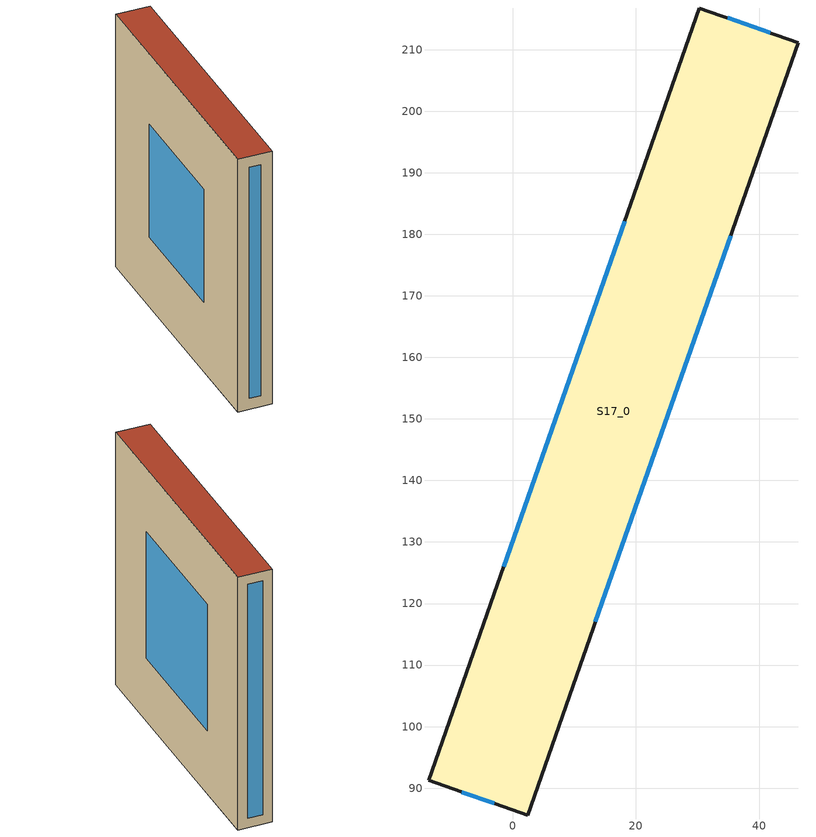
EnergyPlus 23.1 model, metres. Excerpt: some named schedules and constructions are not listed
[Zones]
S17_0
 floor ground (S17_0:f3UnderGroundSlabCF): -13.67,91.26 30.32,216.77 46.36,211.15 2.38,85.64 z-40.79
 wall outside (90.1-2019 Nonresidential CZ 0 Exterior Wall (Mass)): 46.36,211.15 30.32,216.77 -13.67,91.26 2.38,85.64 46.36,211.15 z-40.79:92.21
 window (90.1-2019 Nonresidential CZ 0 Glazing (Operable)): 41.8,212.75 34.88,215.18 z-35.96:87.37; -8.28,89.37 -3.01,87.52 z-35.08:86.5; 18.16,182.08 -1.51,125.95 z-4.03:55.45; 13.37,117.01 35.37,179.77 z-7.54:58.96
 roof outside (90.1-2019 Nonresidential CZ 0 Exterior Roof (Mass)): 30.32,216.77 -13.67,91.26 2.38,85.64 46.36,211.15 z92.21
[Schedule:Day:Hourly]
e51780fd-68b9-485c-b53b-41d4aa329173: Fraction, 1, 1, 1, 1, 1, 1, 1, 1, 0, 0, 0, 1, 1, 1, 1, 1, 1, 1, 0, 0, 0, 0, 0, 0
4f585860-18b9-4ac7-aa09-0524684b216c: Fraction, 0, 0, 0, 0, 0, 0, 0, 0, 0, 0, 1, 1, 1, 1, 1, 1, 1, 1, 0, 0, 0, 0, 0, 0
657eb751-9b13-44ce-9e96-2a48266ff616: Fraction, 0, 0, 0, 0, 0, 0, 0, 0, 0, 0, 0, 0, 1, 1, 1, 1, 1, 1, 0, 0, 0, 0, 0, 0
674b4eaa-2aa8-4d6a-957b-2815946675b6: Fraction, 0, 0, 0, 1, 1, 1, 1, 1, 0, 0, 1, 1, 1, 1, 1, 1, 1, 0, 0, 0, 0, 0, 0, 0
88dae2dc-b2b6-483f-aad9-57490e7ec9bf: Fraction, 0, 1, 1, 1, 1, 1, 1, 0, 0, 0, 1, 1, 1, 1, 1, 1, 1, 1, 0, 0, 0, 0, 0, 0
84ccb1a8-6ff8-454e-a66c-c8c71aed1be8: Fraction, 0, 0, 0, 0, 0, 0, 0, 0, 1, 1, 1, 1, 1, 1, 1, 1, 1, 0, 0, 0, 0, 0, 0, 0
9c0c3f4b-d4a6-4dee-9c4d-c9b7b78d7c47: Fraction, 0, 0, 0, 0, 0, 0, 0, 0, 0, 0, 1, 0, 0, 1, 1, 1, 1, 1, 1, 0, 0, 0, 0, 0
6896cc22-7d9c-40a6-8f16-9a0ea75945f6: Fraction, 0, 0, 0, 1, 1, 0, 0, 0, 0, 1, 1, 1, 1, 0, 0, 0, 0, 0, 0, 0, 0, 0, 1, 0
62ef4096-a4e5-444d-bcbb-7f82a5c35e1a: Fraction, 0, 1, 1, 1, 1, 0, 1, 1, 0, 0, 0, 0, 1, 1, 1, 1, 1, 1, 1, 0, 0, 0, 0, 0
2f7a5285-7309-4b83-95e1-5d5cfa6285ab: Fraction, 0, 1, 0, 0, 1, 0, 1, 0, 0, 1, 1, 1, 1, 1, 1, 1, 1, 1, 1, 1, 0, 0, 0, 0
d2f2f440-4eff-4442-9606-db8f940ce1ef: Fraction, 0, 0, 0, 0, 0, 0, 0, 0, 0, 1, 1, 1, 1, 1, 1, 1, 1, 1, 1, 1, 1, 0, 0, 0
a30d819a-71b9-42c9-8859-ec36a8cf5ef9: Fraction, 0, 0, 0, 0, 0, 0, 0, 0, 1, 1, 1, 1, 1, 1, 1, 1, 1, 1, 1, 1, 1, 0, 0, 0
14c777df-a2c5-4c2f-bb9e-070d2fbe33cf: Fraction, 0, 0, 0, 0, 0, 0, 0, 1, 0, 1, 0, 0, 1, 1, 1, 0, 0, 1, 0, 0, 0, 0, 0, 0
660652b9-3721-4b41-99dc-b03b67c93e71: Fraction, 0, 0, 0, 1, 1, 1, 1, 0, 0, 0, 0, 1, 1, 1, 1, 1, 1, 0, 0, 0, 0, 0, 0, 0
3b91de32-229d-44a8-aa6d-28e4ecfa2c41: Fraction, 0, 1, 0, 0, 0, 0, 0, 0, 0, 1, 1, 1, 1, 1, 1, 1, 1, 1, 1, 0, 1, 0, 0, 0
c4d38773-d9ac-4b7a-ab6d-3e1d3619054b: Fraction, 0, 0, 0, 0, 0, 0, 0, 0, 0, 0, 0, 1, 1, 1, 1, 1, 1, 0, 1, 1, 1, 1, 1, 0
3da5c000-3493-4a5d-90ba-b15c4c908312: Fraction, 0, 1, 1, 0, 1, 0, 0, 1, 0, 0, 0, 1, 1, 1, 0, 0, 1, 0, 0, 1, 1, 1, 1, 0
4485477b-6b4d-4f2f-af3b-db664b62b9fd: Fraction, 1, 1, 1, 1, 1, 1, 1, 1, 0, 0, 0, 1, 1, 1, 1, 1, 1, 1, 0, 0, 0, 0, 1, 1
243a0351-07d0-4e53-9c2b-3f13525cdd30: Fraction, 0, 1, 0, 0, 1, 1, 1, 1, 0, 0, 1, 1, 1, 0, 0, 0, 0, 1, 0, 1, 1, 0, 1, 1
ad7e3b5e-c18f-4ffb-95a0-f826f2483b09: Fraction, 1, 1, 1, 1, 0, 0, 0, 0, 0, 0, 0, 1, 1, 0, 1, 1, 1, 1, 1, 0, 0, 0, 0, 0
28ec533d-432d-49b4-978b-de4e0cbf42eb: Fraction, 0, 0, 0, 0, 1, 1, 1, 1, 1, 0, 1, 1, 1, 0, 1, 1, 1, 0, 0, 0, 0, 0, 0, 0
ba25d5d5-5386-42b3-a132-874a2e86e97f: Fraction, 0, 1, 1, 1, 1, 1, 1, 1, 0, 0, 0, 1, 1, 1, 1, 1, 0, 0, 0, 0, 0, 0, 0, 0
ad21c7c2-1df8-489a-94d8-c8b1ac079d80: Fraction, 0, 0, 0, 0, 0, 0, 0, 0, 0, 0, 0, 1, 1, 0, 1, 1, 1, 1, 0, 0, 0, 0, 0, 0
7ca5b782-b2c2-4ebd-9b04-9f59a634770c: Fraction, 0, 0, 0, 0, 0, 0, 0, 0, 0, 1, 0, 1, 1, 1, 1, 1, 1, 1, 0, 0, 0, 0, 0, 0
c7d08f1d-b857-4d15-bfd6-e455226b22ad: Fraction, 0, 0, 0, 0, 0, 0, 0, 0, 0, 0, 1, 1, 1, 0, 1, 1, 1, 1, 0, 0, 0, 0, 0, 0
460d9812-1e10-4f3f-bbaf-33d8d5a661d0: Fraction, 0, 0, 0, 0, 0, 0, 1, 1, 1, 0, 1, 0, 0, 0, 0, 0, 0, 0, 0, 1, 0, 0, 0, 0
ef5c960d-f105-439e-8330-a7b7c658db9c: Fraction, 1, 0, 0, 0, 1, 0, 0, 0, 0, 0, 1, 1, 0, 1, 1, 1, 1, 0, 0, 0, 0, 0, 0, 0
e26bd28e-f679-40df-93e8-6b434ca271d5: Fraction, 0, 0, 0, 0, 0, 0, 0, 0, 0, 1, 1, 1, 0, 0, 1, 1, 1, 1, 0, 0, 0, 0, 0, 0
a4e0b79d-80da-4a7b-8d59-48567f5602fe: Fraction, 0, 0, 0, 0, 0, 0, 0, 0, 0, 1, 1, 1, 1, 1, 1, 1, 1, 1, 1, 0, 0, 0, 0, 0
7ea5de64-d697-454c-a98f-be79bc611366: Fraction, 0, 0, 0, 0, 0, 0, 0, 0, 0, 1, 1, 1, 0, 0, 1, 1, 1, 0, 0, 0, 0, 0, 0, 0
a53ca86f-7009-49da-825f-5cb0102909fa: Fraction, 0, 0, 0, 0, 1, 0, 0, 0, 0, 0, 1, 1, 1, 1, 1, 1, 1, 1, 0, 0, 0, 0, 1, 0
26cfb7eb-76ab-47bc-aa42-0c9ff96b8a4d: Fraction, 0, 1, 1, 1, 1, 1, 1, 0, 0, 0, 1, 1, 1, 0, 0, 0, 0, 0, 1, 1, 1, 1, 1, 1
425ba9f7-c8d1-4060-ac42-2211b0350688: Fraction, 1, 1, 1, 1, 1, 1, 0, 0, 0, 0, 1, 1, 1, 0, 1, 1, 1, 1, 0, 0, 0, 0, 0, 0
49835cdc-4148-4331-bee0-f7c8662ee433: Fraction, 0, 1, 1, 1, 1, 1, 1, 1, 0, 0, 0, 0, 0, 0, 1, 1, 0, 0, 0, 0, 0, 0, 0, 0
11256a9a-c2b2-4ac5-b30d-246abc56750b: Fraction, 1, 0, 1, 1, 1, 1, 1, 1, 0, 0, 1, 1, 1, 1, 1, 1, 1, 1, 1, 1, 1, 1, 1, 1
5109f2aa-8969-47a7-9f32-6cc3f5138566: Fraction, 1, 1, 1, 1, 1, 1, 1, 1, 1, 1, 0, 0, 1, 0, 0, 0, 0, 0, 0, 0, 0, 0, 0, 1
56ad522b-182b-490b-9b25-f45cb2f8a837: Fraction, 1, 1, 1, 1, 1, 1, 1, 1, 0, 0, 0, 0, 0, 0, 1, 1, 0, 0, 0, 0, 1, 0, 0, 1
16d47b23-c498-49ed-9a5f-c29565e037f6: Fraction, 1, 1, 1, 1, 1, 1, 1, 1, 0, 0, 0, 0, 0, 0, 1, 1, 0, 0, 0, 0, 0, 0, 0, 0
0131145e-e660-43d2-bbe1-57789cf025ac: Fraction, 0, 1, 0, 1, 1, 1, 1, 1, 0, 0, 0, 1, 1, 1, 0, 0, 0, 0, 0, 0, 0, 0, 0, 0
9288f4fb-3710-4ef5-b1e0-d82ae9ef9568: Fraction, 0, 1, 1, 1, 1, 1, 1, 1, 1, 0, 0, 1, 1, 1, 1, 1, 1, 0, 0, 0, 0, 0, 0, 0
13a9b8c3-8a91-4b57-aaae-bc0171401b73: Fraction, 0, 0, 0, 1, 1, 1, 1, 1, 0, 0, 0, 1, 1, 1, 1, 1, 1, 1, 1, 0, 0, 0, 0, 0
a1009dd8-b065-4024-9c5c-a666e5a5dde4: Fraction, 0, 0, 0, 1, 1, 1, 1, 1, 0, 0, 1, 1, 1, 0, 1, 1, 1, 0, 1, 1, 1, 1, 1, 1
d2cb975e-019b-47da-baad-3492641b1a29: Fraction, 1, 0, 1, 1, 1, 1, 1, 1, 0, 0, 0, 0, 1, 0, 1, 0, 0, 0, 0, 0, 0, 0, 0, 0
f4e80c03-37c0-4f65-acb0-42164b2fc30b: Fraction, 0, 0, 0, 0, 0, 0, 0, 0, 0, 0, 0, 0, 0, 1, 1, 1, 0, 0, 0, 0, 0, 0, 0, 0
c70578a4-4172-476c-b90b-dbb9edc7dbdc: Fraction, 0, 0, 0, 0, 1, 0, 0, 0, 0, 0, 0, 1, 1, 1, 1, 1, 1, 0, 0, 0, 0, 0, 0, 0
a4d70ece-0924-45f6-b91d-eefd13a1c80d: Fraction, 0, 0, 0, 0, 1, 0, 0, 0, 0, 1, 1, 0, 0, 1, 1, 1, 1, 1, 1, 1, 1, 1, 1, 1
f782a7c3-4e24-47b9-8f29-5344f282bd47: Fraction, 1, 1, 1, 1, 1, 1, 1, 1, 1, 0, 0, 1, 0, 1, 1, 1, 1, 1, 1, 0, 0, 0, 0, 1
4aae5b26-c82e-4dd8-afd6-79a1854a4c24: Fraction, 1, 1, 1, 1, 1, 1, 1, 1, 0, 0, 0, 0, 0, 0, 1, 1, 1, 0, 0, 0, 0, 0, 0, 0
2845129c-7200-44b2-9073-178af05f6f7c: Fraction, 0, 0, 1, 0, 0, 0, 0, 1, 0, 0, 0, 0, 0, 1, 1, 1, 1, 0, 0, 0, 0, 0, 1, 0
11dd7ce0-b4ae-4092-b44f-28a39006776f: Fraction, 0, 0, 1, 1, 1, 1, 1, 1, 0, 0, 0, 1, 1, 1, 1, 1, 1, 1, 0, 0, 0, 0, 0, 0
59cdf5f3-626f-4c03-8f86-27c54c15e6bc: Fraction, 0, 0, 1, 1, 1, 1, 1, 1, 0, 0, 1, 1, 1, 1, 1, 1, 1, 1, 1, 0, 0, 0, 0, 0
f7b1d11e-415e-40ca-a212-de9acd9689d6: Fraction, 0, 0, 1, 1, 1, 1, 1, 1, 0, 1, 1, 1, 1, 1, 1, 1, 1, 1, 0, 0, 0, 0, 0, 0
3dd9e6cd-de7c-4632-8e09-4da419557454: Fraction, 0, 0, 1, 1, 1, 1, 1, 1, 0, 0, 1, 1, 1, 1, 1, 1, 1, 1, 0, 0, 0, 0, 0, 0
6cf8b87a-2efc-4c8b-846c-dbd84e0dfbf2: Fraction, 0, 0, 1, 1, 1, 1, 1, 1, 0, 1, 0, 1, 1, 1, 1, 1, 1, 1, 0, 0, 0, 0, 0, 0
64cbd1fc-1db1-4998-8b02-a684e0690a59: Fraction, 0, 0, 0, 0, 0, 0, 0, 0, 0, 0, 0, 1, 1, 1, 1, 1, 1, 1, 0, 0, 0, 0, 0, 0
973136e5-7eaf-48f7-b915-6c9a37701442: Fraction, 0, 0, 0, 0, 0, 0, 0, 0, 0, 1, 1, 1, 1, 1, 1, 1, 1, 0, 0, 0, 0, 0, 0, 0
e4a2ab30-1faa-4ef8-825b-335844a9c8b1: Fraction, 0, 1, 1, 1, 1, 1, 1, 1, 1, 1, 1, 1, 0, 0, 0, 1, 1, 0, 0, 0, 0, 0, 0, 0
382cd65b-8ca2-4f2f-ae42-58c248ed6a25: Fraction, 0, 1, 0, 1, 1, 1, 1, 1, 1, 0, 0, 0, 1, 1, 1, 1, 1, 0, 0, 0, 0, 0, 0, 1
4f1fe2c2-a220-4c87-91ab-9887e1e74f2c: Fraction, 0, 0, 0, 1, 1, 1, 0, 1, 0, 0, 0, 1, 0, 0, 0, 0, 0, 0, 0, 0, 0, 0, 0, 0
404c002d-f548-4d23-86b3-a2114c99788d: Fraction, 1, 1, 1, 1, 1, 1, 1, 1, 0, 0, 0, 1, 1, 0, 0, 0, 0, 0, 0, 0, 0, 0, 0, 0
2b6407cb-7b23-4944-b2f8-6b6add0085de: Fraction, 0, 0, 0, 0, 0, 0, 1, 1, 0, 0, 0, 0, 1, 1, 1, 0, 0, 0, 0, 0, 0, 0, 0, 0
7bdb7382-c11b-47d1-a991-071ec3c919f0: Fraction, 0, 0, 1, 1, 1, 1, 1, 1, 0, 0, 0, 0, 1, 1, 1, 1, 0, 0, 0, 0, 0, 0, 0, 0
109da854-8c3a-4e1c-8ab1-9de36e825529: Fraction, 0, 0, 0, 1, 1, 1, 0, 0, 0, 0, 0, 1, 1, 1, 1, 1, 1, 1, 0, 0, 0, 0, 0, 0
46637283-3775-4203-899c-fd808efceca8: Fraction, 0, 0, 0, 1, 1, 1, 0, 0, 0, 0, 1, 1, 1, 1, 1, 1, 1, 1, 1, 0, 0, 0, 0, 0
8c4d05c7-5cf0-4f0c-81c6-a955a40e5b32: Fraction, 0, 0, 0, 0, 0, 1, 1, 0, 0, 0, 0, 0, 0, 0, 0, 0, 0, 0, 0, 0, 0, 0, 0, 0
dbd2f23c-5e40-44eb-aa9c-d96a30dcd641: Fraction, 0, 0, 0, 0, 0, 0, 0, 0, 0, 0, 0, 0, 1, 0, 1, 1, 1, 1, 0, 0, 0, 0, 0, 0
b4717505-3080-4605-921e-3500b5537a68: Fraction, 0, 0, 0, 0, 0, 1, 1, 1, 0, 0, 0, 1, 1, 1, 1, 1, 0, 0, 0, 0, 0, 0, 0, 0
26ddad88-262f-4052-b9cd-acf6b78effdf: Fraction, 0, 0, 0, 0, 0, 0, 0, 0, 0, 1, 0, 1, 1, 1, 0, 1, 0, 0, 0, 0, 0, 0, 0, 0
cd6e4dc1-4d21-4f61-a705-2eb9fba18fde: Fraction, 0, 0, 0, 0, 1, 0, 1, 0, 0, 0, 1, 1, 1, 0, 1, 1, 1, 0, 0, 0, 1, 1, 1, 1
125c1e64-bc49-4757-8d04-a9078fa8e63b: Fraction, 1, 1, 0, 0, 1, 1, 1, 1, 0, 0, 0, 0, 0, 0, 0, 0, 0, 0, 0, 0, 0, 0, 0, 0
0a2793f6-6b94-45ca-8b08-dc81659b7e8e: Fraction, 0, 0, 0, 0, 0, 1, 0, 1, 0, 0, 0, 1, 1, 1, 1, 1, 0, 0, 0, 1, 1, 1, 1, 1
a433db04-20cc-4a49-86f1-28c7bb3e9b04: Fraction, 1, 1, 1, 0, 0, 1, 1, 1, 0, 0, 0, 0, 0, 0, 0, 0, 0, 0, 0, 0, 0, 0, 0, 0
c630dff6-8833-44c4-9bfd-c1adf9463294: Fraction, 0, 0, 0, 0, 1, 0, 1, 1, 1, 0, 0, 0, 1, 0, 0, 0, 0, 0, 0, 0, 0, 0, 0, 0
9304811f-a323-4f46-bbf5-8ed91a1e0ed5: Fraction, 0, 0, 0, 1, 0, 0, 0, 0, 0, 0, 0, 1, 1, 0, 1, 1, 0, 1, 0, 0, 0, 0, 0, 0
26efab8f-71d1-49ac-8e6d-80e545446edc: Fraction, 0, 0, 0, 0, 0, 0, 0, 0, 0, 0, 0, 1, 1, 0, 0, 0, 0, 0, 0, 0, 0, 0, 0, 1
2763e292-c780-4388-9eb1-5602e8280f79: Fraction, 1, 0, 1, 1, 1, 1, 1, 1, 0, 0, 0, 1, 1, 1, 1, 1, 0, 0, 0, 0, 0, 0, 0, 0
04d9b4cc-3361-45ed-a605-d6ad5f25c658: Fraction, 0, 1, 1, 1, 1, 1, 1, 1, 0, 0, 1, 0, 0, 0, 1, 0, 0, 0, 0, 0, 1, 1, 1, 1
96573092-6b43-42e0-a5c7-47cef951f330: Fraction, 1, 1, 1, 0, 1, 0, 0, 0, 0, 0, 0, 0, 1, 1, 1, 1, 0, 1, 0, 0, 0, 0, 0, 0
838c61b4-e72b-4a26-b894-5ca9a22fec98: Fraction, 0, 0, 0, 0, 0, 0, 1, 1, 0, 0, 0, 1, 1, 0, 0, 0, 0, 0, 0, 0, 0, 0, 0, 0
f44c7d43-eb63-4cbe-8a9a-e6e9b300dd86: Fraction, 0, 1, 1, 1, 1, 1, 0, 1, 1, 1, 1, 0, 0, 0, 0, 0, 0, 0, 0, 0, 0, 0, 0, 0
4ffb8b96-8488-4462-97e4-fcb9d6916c09: Fraction, 0, 0, 0, 1, 0, 1, 1, 0, 0, 0, 0, 1, 0, 1, 1, 1, 1, 1, 1, 0, 0, 0, 0, 0
[Schedule:Week:Daily]
CoolAvail_S17_0_22: 84ccb1a8-6ff8-454e-a66c-c8c71aed1be8, 9c0c3f4b-d4a6-4dee-9c4d-c9b7b78d7c47, 6896cc22-7d9c-40a6-8f16-9a0ea75945f6, 62ef4096-a4e5-444d-bcbb-7f82a5c35e1a, 2f7a5285-7309-4b83-95e1-5d5cfa6285ab, d2f2f440-4eff-4442-9606-db8f940ce1ef, a30d819a-71b9-42c9-8859-ec36a8cf5ef9, 84ccb1a8-6ff8-454e-a66c-c8c71aed1be8, 84ccb1a8-6ff8-454e-a66c-c8c71aed1be8, 84ccb1a8-6ff8-454e-a66c-c8c71aed1be8, 84ccb1a8-6ff8-454e-a66c-c8c71aed1be8, 84ccb1a8-6ff8-454e-a66c-c8c71aed1be8
CoolAvail_S17_0_23: 14c777df-a2c5-4c2f-bb9e-070d2fbe33cf, 660652b9-3721-4b41-99dc-b03b67c93e71, 3b91de32-229d-44a8-aa6d-28e4ecfa2c41, c4d38773-d9ac-4b7a-ab6d-3e1d3619054b, 3da5c000-3493-4a5d-90ba-b15c4c908312, 4485477b-6b4d-4f2f-af3b-db664b62b9fd, 243a0351-07d0-4e53-9c2b-3f13525cdd30, 14c777df-a2c5-4c2f-bb9e-070d2fbe33cf, 14c777df-a2c5-4c2f-bb9e-070d2fbe33cf, 14c777df-a2c5-4c2f-bb9e-070d2fbe33cf, 14c777df-a2c5-4c2f-bb9e-070d2fbe33cf, 14c777df-a2c5-4c2f-bb9e-070d2fbe33cf
CoolAvail_S17_0_24: ad7e3b5e-c18f-4ffb-95a0-f826f2483b09, 28ec533d-432d-49b4-978b-de4e0cbf42eb, ba25d5d5-5386-42b3-a132-874a2e86e97f, ad21c7c2-1df8-489a-94d8-c8b1ac079d80, 7ca5b782-b2c2-4ebd-9b04-9f59a634770c, c7d08f1d-b857-4d15-bfd6-e455226b22ad, 460d9812-1e10-4f3f-bbaf-33d8d5a661d0, ad7e3b5e-c18f-4ffb-95a0-f826f2483b09, ad7e3b5e-c18f-4ffb-95a0-f826f2483b09, ad7e3b5e-c18f-4ffb-95a0-f826f2483b09, ad7e3b5e-c18f-4ffb-95a0-f826f2483b09, ad7e3b5e-c18f-4ffb-95a0-f826f2483b09
CoolAvail_S17_0_25: ef5c960d-f105-439e-8330-a7b7c658db9c, e26bd28e-f679-40df-93e8-6b434ca271d5, a4e0b79d-80da-4a7b-8d59-48567f5602fe, 7ea5de64-d697-454c-a98f-be79bc611366, a53ca86f-7009-49da-825f-5cb0102909fa, 26cfb7eb-76ab-47bc-aa42-0c9ff96b8a4d, 425ba9f7-c8d1-4060-ac42-2211b0350688, ef5c960d-f105-439e-8330-a7b7c658db9c, ef5c960d-f105-439e-8330-a7b7c658db9c, ef5c960d-f105-439e-8330-a7b7c658db9c, ef5c960d-f105-439e-8330-a7b7c658db9c, ef5c960d-f105-439e-8330-a7b7c658db9c
CoolAvail_S17_0_26: 49835cdc-4148-4331-bee0-f7c8662ee433, 11256a9a-c2b2-4ac5-b30d-246abc56750b, 5109f2aa-8969-47a7-9f32-6cc3f5138566, 56ad522b-182b-490b-9b25-f45cb2f8a837, 16d47b23-c498-49ed-9a5f-c29565e037f6, 0131145e-e660-43d2-bbe1-57789cf025ac, 9288f4fb-3710-4ef5-b1e0-d82ae9ef9568, 49835cdc-4148-4331-bee0-f7c8662ee433, 49835cdc-4148-4331-bee0-f7c8662ee433, 49835cdc-4148-4331-bee0-f7c8662ee433, 49835cdc-4148-4331-bee0-f7c8662ee433, 49835cdc-4148-4331-bee0-f7c8662ee433
CoolAvail_S17_0_27: 13a9b8c3-8a91-4b57-aaae-bc0171401b73, a1009dd8-b065-4024-9c5c-a666e5a5dde4, d2cb975e-019b-47da-baad-3492641b1a29, f4e80c03-37c0-4f65-acb0-42164b2fc30b, c70578a4-4172-476c-b90b-dbb9edc7dbdc, a4d70ece-0924-45f6-b91d-eefd13a1c80d, f782a7c3-4e24-47b9-8f29-5344f282bd47, 13a9b8c3-8a91-4b57-aaae-bc0171401b73, 13a9b8c3-8a91-4b57-aaae-bc0171401b73, 13a9b8c3-8a91-4b57-aaae-bc0171401b73, 13a9b8c3-8a91-4b57-aaae-bc0171401b73, 13a9b8c3-8a91-4b57-aaae-bc0171401b73
CoolAvail_S17_0_28: 4aae5b26-c82e-4dd8-afd6-79a1854a4c24, 2845129c-7200-44b2-9073-178af05f6f7c, 11dd7ce0-b4ae-4092-b44f-28a39006776f, 59cdf5f3-626f-4c03-8f86-27c54c15e6bc, 4f585860-18b9-4ac7-aa09-0524684b216c, f7b1d11e-415e-40ca-a212-de9acd9689d6, 674b4eaa-2aa8-4d6a-957b-2815946675b6, 4aae5b26-c82e-4dd8-afd6-79a1854a4c24, 4aae5b26-c82e-4dd8-afd6-79a1854a4c24, 4aae5b26-c82e-4dd8-afd6-79a1854a4c24, 4aae5b26-c82e-4dd8-afd6-79a1854a4c24, 4aae5b26-c82e-4dd8-afd6-79a1854a4c24
CoolAvail_S17_0_29: 3dd9e6cd-de7c-4632-8e09-4da419557454, 6cf8b87a-2efc-4c8b-846c-dbd84e0dfbf2, 64cbd1fc-1db1-4998-8b02-a684e0690a59, 973136e5-7eaf-48f7-b915-6c9a37701442, 4f585860-18b9-4ac7-aa09-0524684b216c, 4f585860-18b9-4ac7-aa09-0524684b216c, e4a2ab30-1faa-4ef8-825b-335844a9c8b1, 3dd9e6cd-de7c-4632-8e09-4da419557454, 3dd9e6cd-de7c-4632-8e09-4da419557454, 3dd9e6cd-de7c-4632-8e09-4da419557454, 3dd9e6cd-de7c-4632-8e09-4da419557454, 3dd9e6cd-de7c-4632-8e09-4da419557454
CoolAvail_S17_0_30: 382cd65b-8ca2-4f2f-ae42-58c248ed6a25, e51780fd-68b9-485c-b53b-41d4aa329173, 4f1fe2c2-a220-4c87-91ab-9887e1e74f2c, 404c002d-f548-4d23-86b3-a2114c99788d, 2b6407cb-7b23-4944-b2f8-6b6add0085de, 7bdb7382-c11b-47d1-a991-071ec3c919f0, 109da854-8c3a-4e1c-8ab1-9de36e825529, 382cd65b-8ca2-4f2f-ae42-58c248ed6a25, 382cd65b-8ca2-4f2f-ae42-58c248ed6a25, 382cd65b-8ca2-4f2f-ae42-58c248ed6a25, 382cd65b-8ca2-4f2f-ae42-58c248ed6a25, 382cd65b-8ca2-4f2f-ae42-58c248ed6a25
CoolAvail_S17_0_31: 46637283-3775-4203-899c-fd808efceca8, 657eb751-9b13-44ce-9e96-2a48266ff616, 64cbd1fc-1db1-4998-8b02-a684e0690a59, 8c4d05c7-5cf0-4f0c-81c6-a955a40e5b32, dbd2f23c-5e40-44eb-aa9c-d96a30dcd641, b4717505-3080-4605-921e-3500b5537a68, 26ddad88-262f-4052-b9cd-acf6b78effdf, 46637283-3775-4203-899c-fd808efceca8, 46637283-3775-4203-899c-fd808efceca8, 46637283-3775-4203-899c-fd808efceca8, 46637283-3775-4203-899c-fd808efceca8, 46637283-3775-4203-899c-fd808efceca8
CoolAvail_S17_0_32: cd6e4dc1-4d21-4f61-a705-2eb9fba18fde, 125c1e64-bc49-4757-8d04-a9078fa8e63b, 0a2793f6-6b94-45ca-8b08-dc81659b7e8e, a433db04-20cc-4a49-86f1-28c7bb3e9b04, c630dff6-8833-44c4-9bfd-c1adf9463294, 9304811f-a323-4f46-bbf5-8ed91a1e0ed5, 26efab8f-71d1-49ac-8e6d-80e545446edc, cd6e4dc1-4d21-4f61-a705-2eb9fba18fde, cd6e4dc1-4d21-4f61-a705-2eb9fba18fde, cd6e4dc1-4d21-4f61-a705-2eb9fba18fde, cd6e4dc1-4d21-4f61-a705-2eb9fba18fde, cd6e4dc1-4d21-4f61-a705-2eb9fba18fde
CoolAvail_S17_0_33: 2763e292-c780-4388-9eb1-5602e8280f79, 04d9b4cc-3361-45ed-a605-d6ad5f25c658, 96573092-6b43-42e0-a5c7-47cef951f330, 838c61b4-e72b-4a26-b894-5ca9a22fec98, f44c7d43-eb63-4cbe-8a9a-e6e9b300dd86, 88dae2dc-b2b6-483f-aad9-57490e7ec9bf, 4ffb8b96-8488-4462-97e4-fcb9d6916c09, 2763e292-c780-4388-9eb1-5602e8280f79, 2763e292-c780-4388-9eb1-5602e8280f79, 2763e292-c780-4388-9eb1-5602e8280f79, 2763e292-c780-4388-9eb1-5602e8280f79, 2763e292-c780-4388-9eb1-5602e8280f79
CoolAvail_S17_0_34: 3732aef1-e269-4c4b-9e84-9b4ce90f3599, 131d9379-0c3a-4213-9615-08ed3ee987e3, 64d2ef84-f735-40f5-848f-b84cf636545b, 8bffd4ed-cacd-4c23-92e5-9d9dea66ee59, 38b78c56-95b2-40a6-8eb6-abe085f8060e, 41d94b3c-f69d-4b60-9381-8accf866c43d, 31bed374-725e-4fb7-96bb-4f30082a6669, 3732aef1-e269-4c4b-9e84-9b4ce90f3599, 3732aef1-e269-4c4b-9e84-9b4ce90f3599, 3732aef1-e269-4c4b-9e84-9b4ce90f3599, 3732aef1-e269-4c4b-9e84-9b4ce90f3599, 3732aef1-e269-4c4b-9e84-9b4ce90f3599
CoolAvail_S17_0_35: eca01a4c-e19c-4b26-a5e4-bcd698a1f312, 4d17fef4-ccfb-4f9b-86bf-6a31afba34bf, 324a820c-9e79-4287-9929-5af24269ea02, 1ecb58a0-4cbf-4c1c-9654-0718d4808108, 328e2f82-dc52-4c28-ab51-245193f499f0, 581f2440-89ba-449f-95ed-24e56b724746, 4505f2e5-c974-4700-b0ed-2fbd1115c669, eca01a4c-e19c-4b26-a5e4-bcd698a1f312, eca01a4c-e19c-4b26-a5e4-bcd698a1f312, eca01a4c-e19c-4b26-a5e4-bcd698a1f312, eca01a4c-e19c-4b26-a5e4-bcd698a1f312, eca01a4c-e19c-4b26-a5e4-bcd698a1f312
CoolAvail_S17_0_36: f8703f59-7315-4c81-a6d3-daec133cf262, 1ddc7ad3-d268-423d-b9ef-a5decc2562e4, 7c9d4112-4d7d-46a7-a392-567ee75c1faf, 08cca002-0a92-48bb-98a0-a9bfe699148d, ad69dad0-a228-4842-8893-8c3622a09e1a, 56a7906b-8b57-4ed4-80dd-8e4b8924105c, a4e0b79d-80da-4a7b-8d59-48567f5602fe, f8703f59-7315-4c81-a6d3-daec133cf262, f8703f59-7315-4c81-a6d3-daec133cf262, f8703f59-7315-4c81-a6d3-daec133cf262, f8703f59-7315-4c81-a6d3-daec133cf262, f8703f59-7315-4c81-a6d3-daec133cf262
CoolAvail_S17_0_37: 4f585860-18b9-4ac7-aa09-0524684b216c, 35bfe634-abd5-4321-8240-e2e51131fc19, 216fef4e-556d-4d45-9276-d794d4edb9d1, 23d8341d-39d1-4cad-8210-b67dd821eae3, 21af95f6-3f22-4c2b-8c65-aa3243ec1cda, 22a1e51b-2093-4564-b5ed-ae6a32fcb6cb, 27ece69b-9f15-4565-aafb-14e8b30c6f24, 4f585860-18b9-4ac7-aa09-0524684b216c, 4f585860-18b9-4ac7-aa09-0524684b216c, 4f585860-18b9-4ac7-aa09-0524684b216c, 4f585860-18b9-4ac7-aa09-0524684b216c, 4f585860-18b9-4ac7-aa09-0524684b216c
CoolAvail_S17_0_38: 38bb5bee-d901-4922-b601-fa4e0b83000a, f10935d8-bf25-46bb-853f-70b318c561c0, f8703f59-7315-4c81-a6d3-daec133cf262, c55de4f9-5b5b-43f8-b345-433e33f9a284, 16e3741b-a500-461d-a6ed-fc0679f2b8ed, 4eb27dbc-bfc3-4997-bc50-2bbe2ae7be88, 5ac09ab2-beb6-4f57-9377-471444e6df28, 38bb5bee-d901-4922-b601-fa4e0b83000a, 38bb5bee-d901-4922-b601-fa4e0b83000a, 38bb5bee-d901-4922-b601-fa4e0b83000a, 38bb5bee-d901-4922-b601-fa4e0b83000a, 38bb5bee-d901-4922-b601-fa4e0b83000a
CoolAvail_S17_0_39: d9334854-d197-4658-af41-34ca6e427bc2, e0120a70-5495-43e2-bb04-d85c7344809b, a1530b9f-aa9a-44a0-9089-bc16a00b669e, b80e21ad-0aa0-476b-a39c-7dbb701e5039, c9460a58-7f65-499f-93ef-bf7f84d4d2b7, 3c9a2343-97bf-4438-bbac-0b0613b5cb3d, 4f585860-18b9-4ac7-aa09-0524684b216c, d9334854-d197-4658-af41-34ca6e427bc2, d9334854-d197-4658-af41-34ca6e427bc2, d9334854-d197-4658-af41-34ca6e427bc2, d9334854-d197-4658-af41-34ca6e427bc2, d9334854-d197-4658-af41-34ca6e427bc2
CoolAvail_S17_0_40: 973136e5-7eaf-48f7-b915-6c9a37701442, ba165f2a-0a90-41e4-92a6-d02a0a46b943, 26ee9eff-1623-47c5-839f-52054b0ed0af, 735f1e76-030f-4e2a-a5f5-b0a8f4907394, 128f470d-150a-4e7b-ae07-43f4f1eff838, 791541ee-b5a6-415e-91e9-6991e1c80c7a, e5c722e7-6da8-4bbe-804a-78448155b7ed, 973136e5-7eaf-48f7-b915-6c9a37701442, 973136e5-7eaf-48f7-b915-6c9a37701442, 973136e5-7eaf-48f7-b915-6c9a37701442, 973136e5-7eaf-48f7-b915-6c9a37701442, 973136e5-7eaf-48f7-b915-6c9a37701442
CoolAvail_S17_0_41: 6feb05bb-3b47-4e1a-a18e-e1cbfe3bb0fd, 64400c93-05fa-4272-b678-8e14fcb98c33, ed0dcf7f-ad70-4942-9c09-dba42210d571, 8b65e0a5-b0e8-41a0-8c55-46b98c72f420, 747f836d-5fa0-4766-9935-bec713b8a2cf, 35819b10-d477-4c47-b0b5-ca36da1a74a7, a60063e1-1796-485a-95ae-76ba7a375841, 6feb05bb-3b47-4e1a-a18e-e1cbfe3bb0fd, 6feb05bb-3b47-4e1a-a18e-e1cbfe3bb0fd, 6feb05bb-3b47-4e1a-a18e-e1cbfe3bb0fd, 6feb05bb-3b47-4e1a-a18e-e1cbfe3bb0fd, 6feb05bb-3b47-4e1a-a18e-e1cbfe3bb0fd
CoolAvail_S17_0_42: 6365fd77-f3b6-4dce-b616-1bd741a7593f, b9fda6bb-e24d-488c-892a-f10f506fc230, 82558eb8-a907-4d96-bfc2-141b1edff7b8, 199bd7b1-b331-4ea2-9c2b-c964a8bbb985, f92b5ace-c104-4eec-8cf6-22f32ade0833, eaceb619-25f8-4c61-944b-39e37ccd661c, defd7e23-ccfe-4ff6-ae0f-768495bc4423, 6365fd77-f3b6-4dce-b616-1bd741a7593f, 6365fd77-f3b6-4dce-b616-1bd741a7593f, 6365fd77-f3b6-4dce-b616-1bd741a7593f, 6365fd77-f3b6-4dce-b616-1bd741a7593f, 6365fd77-f3b6-4dce-b616-1bd741a7593f
CoolAvail_S17_0_43: 51a67dad-ee02-442a-8bdc-920b9719b10e, 4b54abea-f727-42e1-922a-d229dd492388, 5055d847-8683-4ed0-87d4-19b96ef13de3, 04c42399-f9f3-47a2-a6ce-dd65ae4d9d1c, a42c647a-e62e-409e-87df-b8050869f66e, c5ca1a3e-0cff-478c-a2a6-9b24cfcff8fa, 0ca41cd6-8cb8-45e8-9b24-2fefdcedf8ac, 51a67dad-ee02-442a-8bdc-920b9719b10e, 51a67dad-ee02-442a-8bdc-920b9719b10e, 51a67dad-ee02-442a-8bdc-920b9719b10e, 51a67dad-ee02-442a-8bdc-920b9719b10e, 51a67dad-ee02-442a-8bdc-920b9719b10e
CoolAvail_S17_0_44: 12dceb46-d6db-4599-9b63-a6f514dc4f92, 878d5cbf-7b98-4252-a014-d4995158d2dc, 7e2dd2c3-aa8a-4bdb-822a-83a93267469c, 005e9998-0b35-42f6-a249-7a2c13225b52, 00145504-8680-4e78-97fe-220fc942b377, bb9c41be-61c1-4ebd-bf29-762ad8a061f1, 51d52436-b71f-4e46-99ec-c6f1f2ebe9eb, 12dceb46-d6db-4599-9b63-a6f514dc4f92, 12dceb46-d6db-4599-9b63-a6f514dc4f92, 12dceb46-d6db-4599-9b63-a6f514dc4f92, 12dceb46-d6db-4599-9b63-a6f514dc4f92, 12dceb46-d6db-4599-9b63-a6f514dc4f92
CoolAvail_S17_0_45: 57295fca-58e6-4d14-8e2b-0a7e50582ef8, e51780fd-68b9-485c-b53b-41d4aa329173, 0416ab25-20df-4614-b3f5-29b9eaf4fa9c, 48f227b6-837a-4e3a-a835-452beb52d8a7, a1530b9f-aa9a-44a0-9089-bc16a00b669e, 8398727b-d2d4-4ee7-96ab-770dfcc77527, 57295fca-58e6-4d14-8e2b-0a7e50582ef8, 57295fca-58e6-4d14-8e2b-0a7e50582ef8, 57295fca-58e6-4d14-8e2b-0a7e50582ef8, 57295fca-58e6-4d14-8e2b-0a7e50582ef8, 57295fca-58e6-4d14-8e2b-0a7e50582ef8, 57295fca-58e6-4d14-8e2b-0a7e50582ef8
CoolAvail_S17_0_46: 47a75b71-2e69-4fe2-a5c7-3ae50deb6071, b9fda6bb-e24d-488c-892a-f10f506fc230, 2fa0508f-e059-4897-9b0f-80327699850d, fd7cf928-6442-4257-bec3-316041faf432, 75772aa4-2169-4592-a0ce-d46cc9314986, 8cb39c06-89f5-4c77-a42c-1a61433c71ff, 663d472e-7db6-4866-81e9-152baca2bb5c, 47a75b71-2e69-4fe2-a5c7-3ae50deb6071, 47a75b71-2e69-4fe2-a5c7-3ae50deb6071, 47a75b71-2e69-4fe2-a5c7-3ae50deb6071, 47a75b71-2e69-4fe2-a5c7-3ae50deb6071, 47a75b71-2e69-4fe2-a5c7-3ae50deb6071
CoolAvail_S17_0_47: 38dbcb10-f1b6-49db-bbaf-37d28275cd1c, fdf7142b-0f27-49ab-9552-cca525c0e781, 630cffc9-27a1-4e7d-83ad-e732c21bbedd, f487e253-3329-4cee-a2fa-59b6e56d3a6b, b786cea4-8290-486e-a954-83d6796b3456, c1f9b941-a352-4496-bdbd-2463ed4b9ab1, 14a5ef99-5643-4d80-b06d-e77d933fda5a, 38dbcb10-f1b6-49db-bbaf-37d28275cd1c, 38dbcb10-f1b6-49db-bbaf-37d28275cd1c, 38dbcb10-f1b6-49db-bbaf-37d28275cd1c, 38dbcb10-f1b6-49db-bbaf-37d28275cd1c, 38dbcb10-f1b6-49db-bbaf-37d28275cd1c
CoolAvail_S17_0_48: 50720eca-4dd0-476f-8dff-f0b3ebfa9f6c, da0e3314-0b5b-406d-a1a1-5f33ee1c906a, 89d1df51-448f-4462-a08b-a69803267a3f, 9537ff6e-2588-4ef4-bda1-aa409aab7af1, f997d1c3-8c63-48e1-9552-ac3661c0fc7b, 39d59c97-67c6-4e2d-89ef-b1364d21566c, 667c9cc7-522e-4738-a714-b7071c24d97f, 50720eca-4dd0-476f-8dff-f0b3ebfa9f6c, 50720eca-4dd0-476f-8dff-f0b3ebfa9f6c, 50720eca-4dd0-476f-8dff-f0b3ebfa9f6c, 50720eca-4dd0-476f-8dff-f0b3ebfa9f6c, 50720eca-4dd0-476f-8dff-f0b3ebfa9f6c
CoolAvail_S17_0_49: 3d4f4472-d5aa-4ad2-8443-198db121f422, 180a5d12-98d8-4e0e-8838-d87546300336, 3dd4e555-544e-4cd9-a547-b05d940d0038, 563d61ce-fd75-496c-a24e-29445ff1effa, 90f94ff6-ae47-4445-b2b6-431759312e56, b1dc7f95-afd8-4535-baa3-e8295b537215, c309f14e-1ec3-436f-900e-69d25bdd1ce4, 3d4f4472-d5aa-4ad2-8443-198db121f422, 3d4f4472-d5aa-4ad2-8443-198db121f422, 3d4f4472-d5aa-4ad2-8443-198db121f422, 3d4f4472-d5aa-4ad2-8443-198db121f422, 3d4f4472-d5aa-4ad2-8443-198db121f422
CoolAvail_S17_0_50: f97f1995-aca2-4397-8431-f280c087ddb5, 26ee9eff-1623-47c5-839f-52054b0ed0af, 1cdd53bd-e8d3-461e-bf4f-7a00374b1e25, 24c2b1cc-3ca4-4dbe-b3a6-4996508fb32a, f8345422-929e-4881-9798-eaf8d1b45efc, e1745905-e496-4db8-a954-e6b1f3073ce5, 5bc440fc-95c4-4d35-92ac-8eced93f7308, f97f1995-aca2-4397-8431-f280c087ddb5, f97f1995-aca2-4397-8431-f280c087ddb5, f97f1995-aca2-4397-8431-f280c087ddb5, f97f1995-aca2-4397-8431-f280c087ddb5, f97f1995-aca2-4397-8431-f280c087ddb5
CoolAvail_S17_0_51: 5feac57b-c063-4623-b02a-96e1fc21173a, cde5ef60-73dc-492f-9a8e-d230d940041c, dfd9d9d8-d60e-4dc5-b3ef-316737d7fdbc, 6f84943a-9580-48f6-abb5-16b5c14ebb8c, 96cc1cfd-33e8-48a0-ac5d-2f14c5bfd822, a72a09e1-d220-4f93-bfda-8aa8ce1d154c, b4717505-3080-4605-921e-3500b5537a68, 5feac57b-c063-4623-b02a-96e1fc21173a, 5feac57b-c063-4623-b02a-96e1fc21173a, 5feac57b-c063-4623-b02a-96e1fc21173a, 5feac57b-c063-4623-b02a-96e1fc21173a, 5feac57b-c063-4623-b02a-96e1fc21173a
CoolAvail_S17_0_52: e05a56ec-6aa4-4702-90d9-f841ebf66855, e05a56ec-6aa4-4702-90d9-f841ebf66855, e05a56ec-6aa4-4702-90d9-f841ebf66855, e05a56ec-6aa4-4702-90d9-f841ebf66855, e05a56ec-6aa4-4702-90d9-f841ebf66855, e05a56ec-6aa4-4702-90d9-f841ebf66855, e05a56ec-6aa4-4702-90d9-f841ebf66855, e05a56ec-6aa4-4702-90d9-f841ebf66855, e05a56ec-6aa4-4702-90d9-f841ebf66855, e05a56ec-6aa4-4702-90d9-f841ebf66855, e05a56ec-6aa4-4702-90d9-f841ebf66855, e05a56ec-6aa4-4702-90d9-f841ebf66855
NatVentAvail_S17_0_30: bfcd000f-6657-4bf1-949c-33c9a105fd6e, aafd9588-8a73-4686-a0b1-43f667d52a97, 395a23c3-b6b4-4097-89b1-4f89d4083139, 30da284c-5dca-4c88-863e-eb646377d63a, b43fce6d-735d-471e-9a4e-4ba7b0025a88, b9d924dc-6218-4a3b-9526-ec1276b54b09, 07e0bbaf-0093-4174-946f-9e667d264f70, bfcd000f-6657-4bf1-949c-33c9a105fd6e, bfcd000f-6657-4bf1-949c-33c9a105fd6e, bfcd000f-6657-4bf1-949c-33c9a105fd6e, bfcd000f-6657-4bf1-949c-33c9a105fd6e, bfcd000f-6657-4bf1-949c-33c9a105fd6e
NatVentAvail_S17_0_31: dc573b19-2802-4ac1-89ff-cc38adaf65b3, 94484655-902a-45bd-8d8b-092674ad4fa0, 9f243400-03c4-4387-8d7e-d7bc2dc5475f, 9addbb18-d5ec-4cd6-adf6-2ee4d387c279, bd5e9481-64a7-4eaa-a43a-64824bc40272, 9202f287-4b87-4056-ab0b-0b81f7d1c492, 33bc15ab-744b-428e-877b-c407896f31b5, dc573b19-2802-4ac1-89ff-cc38adaf65b3, dc573b19-2802-4ac1-89ff-cc38adaf65b3, dc573b19-2802-4ac1-89ff-cc38adaf65b3, dc573b19-2802-4ac1-89ff-cc38adaf65b3, dc573b19-2802-4ac1-89ff-cc38adaf65b3
NatVentAvail_S17_0_32: 992b67ff-fe72-4ff7-ad69-96e24b4b4df9, 7657e75c-8576-4e21-b1c7-82ce2867edf4, a7c9fe19-fe7f-4eb4-b45f-98fe3a5527c5, f7cdd27f-7df3-4f36-84d1-b1585ce04bec, d1744ad3-4e72-4502-be93-4886e1ac6287, 0be99d44-deb1-43cd-bcc7-995607d0fd97, c63af397-305f-4b1a-8c20-da4a58ab338c, 992b67ff-fe72-4ff7-ad69-96e24b4b4df9, 992b67ff-fe72-4ff7-ad69-96e24b4b4df9, 992b67ff-fe72-4ff7-ad69-96e24b4b4df9, 992b67ff-fe72-4ff7-ad69-96e24b4b4df9, 992b67ff-fe72-4ff7-ad69-96e24b4b4df9
NatVentAvail_S17_0_33: 6eef18be-a373-493d-b3cf-ec9a95af89e6, d78a9077-5419-44ef-b5de-57504073fa16, 8331e6d2-ce71-48ae-9648-af841f643f12, be5be84a-766d-401a-81e2-b4fcbafea855, 8712eee0-404e-4321-86fc-2fab5af1df95, a0c6fcf1-d50f-445b-9d6b-a134e9c70b15, f50c5f85-8bf2-400d-995b-9f336467659d, 6eef18be-a373-493d-b3cf-ec9a95af89e6, 6eef18be-a373-493d-b3cf-ec9a95af89e6, 6eef18be-a373-493d-b3cf-ec9a95af89e6, 6eef18be-a373-493d-b3cf-ec9a95af89e6, 6eef18be-a373-493d-b3cf-ec9a95af89e6
NatVentAvail_S17_0_34: 8efc6617-0a14-4e2a-ad5c-2a6064d475ce, e9ffeb0e-5e74-460b-9b0d-1a75f276f782, 154ac6fe-8fb9-4f76-a37d-10a1e5069a27, dd520b65-aea7-4648-80dd-9b3e181c3951, ed2dd2a0-4705-45d9-b366-4dd800bf9cce, b831ff56-2d01-488d-9154-288df4592700, f29f44c4-4c75-40a4-9214-85368da843e1, 8efc6617-0a14-4e2a-ad5c-2a6064d475ce, 8efc6617-0a14-4e2a-ad5c-2a6064d475ce, 8efc6617-0a14-4e2a-ad5c-2a6064d475ce, 8efc6617-0a14-4e2a-ad5c-2a6064d475ce, 8efc6617-0a14-4e2a-ad5c-2a6064d475ce
NatVentAvail_S17_0_35: 236b3a5a-3e62-4cd8-a473-3beb26d3bb48, 8f973ea8-d3f0-47fa-a712-8b8124f2095f, 87064229-2f4b-45b9-bb6c-0c282fc1518e, e17d3aff-b1fd-4cc1-a7e0-ffb300b27aef, f31d89e2-f4da-48a2-8c16-15f457d17bba, f745b0d0-a055-482f-a1e4-9e99ad588fbd, 74e189e6-b24c-40f0-8b5c-6e5a5149dca1, 236b3a5a-3e62-4cd8-a473-3beb26d3bb48, 236b3a5a-3e62-4cd8-a473-3beb26d3bb48, 236b3a5a-3e62-4cd8-a473-3beb26d3bb48, 236b3a5a-3e62-4cd8-a473-3beb26d3bb48, 236b3a5a-3e62-4cd8-a473-3beb26d3bb48
NatVentAvail_S17_0_36: 1c2463e0-c47e-4629-a3c2-c36db15e1af8, 4a3d3433-5c31-4e00-ad36-0d27a46186b6, 50f5adca-142b-4f93-abbb-3dc690b59aa2, 985561fa-b3b8-4bb9-82db-366112689a19, 036ace8c-e2c6-4d0f-9ee7-9a7e737f3e99, af250eb4-ab39-4f93-8ee1-c149dbe89c17, 57295fca-58e6-4d14-8e2b-0a7e50582ef8, 1c2463e0-c47e-4629-a3c2-c36db15e1af8, 1c2463e0-c47e-4629-a3c2-c36db15e1af8, 1c2463e0-c47e-4629-a3c2-c36db15e1af8, 1c2463e0-c47e-4629-a3c2-c36db15e1af8, 1c2463e0-c47e-4629-a3c2-c36db15e1af8
NatVentAvail_S17_0_37: d974d193-2686-4782-9ffc-b3765c61a15a, 1559ebaf-3d23-4139-b2e9-8c481f0e7c14, e0aec5a3-1b72-4e6b-afbb-2fc763c44da1, f4597424-6154-4ca2-96ff-321031db2599, b671d1a5-2d69-4804-8a70-06291134641a, bbc0bc8d-893e-4d03-8491-546f19653f86, 3afea486-2583-4550-94fb-fdb7084e117b, d974d193-2686-4782-9ffc-b3765c61a15a, d974d193-2686-4782-9ffc-b3765c61a15a, d974d193-2686-4782-9ffc-b3765c61a15a, d974d193-2686-4782-9ffc-b3765c61a15a, d974d193-2686-4782-9ffc-b3765c61a15a
NatVentAvail_S17_0_38: 2c943585-45a3-44fd-9bfa-927e39befbb2, f0d82c88-69e3-4069-81b6-852a321f0d2e, 1c2463e0-c47e-4629-a3c2-c36db15e1af8, 8ad3db3a-c393-4c17-8ab3-9f8a9cd223e8, 64775ce5-51f6-479d-936c-666da4c0e263, 467233ab-17b9-46ed-b333-470cf25a3b61, 400fbd89-6a9a-4f3f-b961-96aebd289ffe, 2c943585-45a3-44fd-9bfa-927e39befbb2, 2c943585-45a3-44fd-9bfa-927e39befbb2, 2c943585-45a3-44fd-9bfa-927e39befbb2, 2c943585-45a3-44fd-9bfa-927e39befbb2, 2c943585-45a3-44fd-9bfa-927e39befbb2
NatVentAvail_S17_0_39: a1530b9f-aa9a-44a0-9089-bc16a00b669e, f2f22715-208d-480c-bc34-0e05d9e07550, d9334854-d197-4658-af41-34ca6e427bc2, d7d4fcac-1618-4ffc-910c-99a80cf8ea90, 6d467089-60c1-48d7-b5e6-d764d023333e, e193737e-c004-4530-8a46-aeac849c8fda, d974d193-2686-4782-9ffc-b3765c61a15a, a1530b9f-aa9a-44a0-9089-bc16a00b669e, a1530b9f-aa9a-44a0-9089-bc16a00b669e, a1530b9f-aa9a-44a0-9089-bc16a00b669e, a1530b9f-aa9a-44a0-9089-bc16a00b669e, a1530b9f-aa9a-44a0-9089-bc16a00b669e
NatVentAvail_S17_0_40: 763f4b5b-1f6c-45c4-8f3a-01a539791703, 4fca6940-469e-4616-a284-faedae0a86b0, 933d718d-a17e-42a0-a095-e51b434c67a3, e26969a6-b844-423a-8de8-f05bae88bc7f, 6f99fe73-5a6b-4cd7-9699-fe41b9b4fdb1, d31861b0-2c0d-444b-bbe2-dcfba0b70559, 44c12b3d-d4a0-473f-af46-3b3ba23a5a72, 763f4b5b-1f6c-45c4-8f3a-01a539791703, 763f4b5b-1f6c-45c4-8f3a-01a539791703, 763f4b5b-1f6c-45c4-8f3a-01a539791703, 763f4b5b-1f6c-45c4-8f3a-01a539791703, 763f4b5b-1f6c-45c4-8f3a-01a539791703
NatVentAvail_S17_0_41: edb50731-ecd9-4187-b2f2-7591e84682a3, dbdb7627-30c7-42a3-b13c-dc2dc4ad6f68, 4cea222c-acbf-483a-a854-c9ae00a703bd, 96287ec3-835f-49f9-9695-d3bb7075f5fa, 9f6f4aa2-a0df-4436-86a6-cf55351a6b03, 329b9bb8-79bf-4755-863b-a99b57634229, 85756e39-209f-4d62-96e1-c15adcc0d110, edb50731-ecd9-4187-b2f2-7591e84682a3, edb50731-ecd9-4187-b2f2-7591e84682a3, edb50731-ecd9-4187-b2f2-7591e84682a3, edb50731-ecd9-4187-b2f2-7591e84682a3, edb50731-ecd9-4187-b2f2-7591e84682a3
NatVentAvail_S17_0_42: cf1da3c6-321d-4a6b-8af2-95262897b228, 001355dc-0c9d-452f-a199-877305320c6a, cfbe6a16-78f1-474a-8cc6-5fd69820ab00, 3b3e01ca-0117-4fcc-b841-a6c252759f2a, 2f84931d-97e8-4039-b7ee-3bc8e6d3ee7f, 3c421ea3-05dc-4a9a-b2e8-f541aad9510c, 5f3b531b-a65b-4ba6-9ae6-bd3fa6683878, cf1da3c6-321d-4a6b-8af2-95262897b228, cf1da3c6-321d-4a6b-8af2-95262897b228, cf1da3c6-321d-4a6b-8af2-95262897b228, cf1da3c6-321d-4a6b-8af2-95262897b228, cf1da3c6-321d-4a6b-8af2-95262897b228
NatVentAvail_S17_0_43: 98e16f1b-b9c2-4df9-960e-1da2fcac8736, 3e5202b2-92b1-4bd3-b872-ac2f51082082, 67f4b09b-04ed-4458-87ac-27ae710c4644, d3c0964f-abe3-4197-bd42-60dc30725a15, 6d196519-915d-44e8-bef6-4e7820e91310, ab3ab5c6-cdb9-4f25-9e36-9b180251c96d, a960b0a7-ee56-4169-bf5c-2b172a969311, 98e16f1b-b9c2-4df9-960e-1da2fcac8736, 98e16f1b-b9c2-4df9-960e-1da2fcac8736, 98e16f1b-b9c2-4df9-960e-1da2fcac8736, 98e16f1b-b9c2-4df9-960e-1da2fcac8736, 98e16f1b-b9c2-4df9-960e-1da2fcac8736
NatVentAvail_S17_0_44: f7653263-9cb9-40a3-b347-333394554e07, 83a2e5a3-8d66-4e38-acb3-6b4cbfb2f760, 6e75f2a5-1717-4f66-bdfb-14e74839c568, 17a86043-249f-4e08-9b7f-c6febccc7259, 25eac55b-ee60-452b-9dbe-0bc5cebfb323, acc2b245-3d8f-49b9-ad86-4034df56adf4, 2fdb59e5-a4e1-4dc9-a10a-ce3436e4fa1e, f7653263-9cb9-40a3-b347-333394554e07, f7653263-9cb9-40a3-b347-333394554e07, f7653263-9cb9-40a3-b347-333394554e07, f7653263-9cb9-40a3-b347-333394554e07, f7653263-9cb9-40a3-b347-333394554e07
NatVentAvail_S17_0_45: a4e0b79d-80da-4a7b-8d59-48567f5602fe, aafd9588-8a73-4686-a0b1-43f667d52a97, 4829eeac-7c87-4958-a49a-8a27e8abc40b, 3a2d8f03-20a7-4868-8488-651e13e25f10, d9334854-d197-4658-af41-34ca6e427bc2, 85bb2c3c-e1e9-49a9-9c9f-dd179637a717, a4e0b79d-80da-4a7b-8d59-48567f5602fe, a4e0b79d-80da-4a7b-8d59-48567f5602fe, a4e0b79d-80da-4a7b-8d59-48567f5602fe, a4e0b79d-80da-4a7b-8d59-48567f5602fe, a4e0b79d-80da-4a7b-8d59-48567f5602fe, a4e0b79d-80da-4a7b-8d59-48567f5602fe
NatVentAvail_S17_0_46: d2f2f440-4eff-4442-9606-db8f940ce1ef, 001355dc-0c9d-452f-a199-877305320c6a, 87c1a482-6570-4839-a34d-419b1d4c86f5, e92e6a11-b13c-4078-8eac-6a77fca79159, 84ccb1a8-6ff8-454e-a66c-c8c71aed1be8, de4c41c6-8472-4a7a-b3e7-ab9671e58963, 9aebc4d0-26e0-4a05-951b-712c09e630cd, d2f2f440-4eff-4442-9606-db8f940ce1ef, d2f2f440-4eff-4442-9606-db8f940ce1ef, d2f2f440-4eff-4442-9606-db8f940ce1ef, d2f2f440-4eff-4442-9606-db8f940ce1ef, d2f2f440-4eff-4442-9606-db8f940ce1ef
NatVentAvail_S17_0_47: d607d840-65f3-443d-aecd-4b0e159aa238, 704ba9f1-b580-4d20-9e91-3d9c12dd0f36, fbc41778-4111-4c45-ab1c-90cc42a09862, 9b5b3100-4b02-47d0-bce3-d94fa52f08f7, ce00610e-a32a-4ece-b26e-120aa42c7228, 6737b8d2-f567-4d34-99d2-f4ad80a52468, 084ceae8-8b00-4660-976d-57e44b0cd5e7, d607d840-65f3-443d-aecd-4b0e159aa238, d607d840-65f3-443d-aecd-4b0e159aa238, d607d840-65f3-443d-aecd-4b0e159aa238, d607d840-65f3-443d-aecd-4b0e159aa238, d607d840-65f3-443d-aecd-4b0e159aa238
NatVentAvail_S17_0_48: de16a74b-8da1-4d14-a032-3af18f43bd55, c3097590-644c-41fd-9569-c0059c91166c, e30310f3-81ec-459c-9faa-30047b0ae1af, d9ea127a-ea3e-44f9-b4f6-f443588a29fb, a76dce38-3209-42e0-b7ba-c4b8023e9346, d887af66-3536-4834-bc5d-0baeb41215c9, 3f709877-ca24-4eac-a6bc-b89a9bb1e5b0, de16a74b-8da1-4d14-a032-3af18f43bd55, de16a74b-8da1-4d14-a032-3af18f43bd55, de16a74b-8da1-4d14-a032-3af18f43bd55, de16a74b-8da1-4d14-a032-3af18f43bd55, de16a74b-8da1-4d14-a032-3af18f43bd55
NatVentAvail_S17_0_49: 2a04d83a-0448-47be-a510-ff10fa25223e, 141a5f00-de8e-43ea-a320-b35ca03feaf6, 1be3a314-f64a-41b9-9b82-cdeb1f3612ab, e8899921-19ed-4b59-abe1-781bdcf05ea4, 920b140d-c558-48a4-b198-0b9693440f3c, 33009ea6-02d0-4185-8cfe-981264cebca3, 4ce3d1fc-0161-40da-9a8b-38a71a0e1ad9, 2a04d83a-0448-47be-a510-ff10fa25223e, 2a04d83a-0448-47be-a510-ff10fa25223e, 2a04d83a-0448-47be-a510-ff10fa25223e, 2a04d83a-0448-47be-a510-ff10fa25223e, 2a04d83a-0448-47be-a510-ff10fa25223e
NatVentAvail_S17_0_50: c2c7da96-472e-4291-bc3e-9cf49859e87a, 933d718d-a17e-42a0-a095-e51b434c67a3, 1b73200d-bde2-4e65-af20-2fa226fcb48a, edd05a41-e019-4b9b-b93f-d20d6fc79ab3, ce7753f5-cce8-4b4b-915a-e604bb3164cb, 59236d2b-73d4-4188-a274-12928467ce5b, 6081d968-d7ff-45b7-be75-8165c582db9b, c2c7da96-472e-4291-bc3e-9cf49859e87a, c2c7da96-472e-4291-bc3e-9cf49859e87a, c2c7da96-472e-4291-bc3e-9cf49859e87a, c2c7da96-472e-4291-bc3e-9cf49859e87a, c2c7da96-472e-4291-bc3e-9cf49859e87a
NatVentAvail_S17_0_51: 7c0725e3-9913-4fe2-876b-67c571e020ed, 1d88526b-adae-4e78-8894-d935f60a73ab, b2493e04-3c68-4a53-b039-0fe1365f87c3, dbe4a0a7-0a0c-4a06-b6b1-43fffc713dd4, 97747ef6-9000-4a3b-9dc8-e5795c20cec8, 1de4bbb1-2ca0-4796-8eb3-9f55224dc10d, 9202f287-4b87-4056-ab0b-0b81f7d1c492, 7c0725e3-9913-4fe2-876b-67c571e020ed, 7c0725e3-9913-4fe2-876b-67c571e020ed, 7c0725e3-9913-4fe2-876b-67c571e020ed, 7c0725e3-9913-4fe2-876b-67c571e020ed, 7c0725e3-9913-4fe2-876b-67c571e020ed
NatVentAvail_S17_0_52: 5d938de8-fe3e-4f5b-a9df-bb3d1125d439, 5d938de8-fe3e-4f5b-a9df-bb3d1125d439, 5d938de8-fe3e-4f5b-a9df-bb3d1125d439, 5d938de8-fe3e-4f5b-a9df-bb3d1125d439, 5d938de8-fe3e-4f5b-a9df-bb3d1125d439, 5d938de8-fe3e-4f5b-a9df-bb3d1125d439, 5d938de8-fe3e-4f5b-a9df-bb3d1125d439, 5d938de8-fe3e-4f5b-a9df-bb3d1125d439, 5d938de8-fe3e-4f5b-a9df-bb3d1125d439, 5d938de8-fe3e-4f5b-a9df-bb3d1125d439, 5d938de8-fe3e-4f5b-a9df-bb3d1125d439, 5d938de8-fe3e-4f5b-a9df-bb3d1125d439
